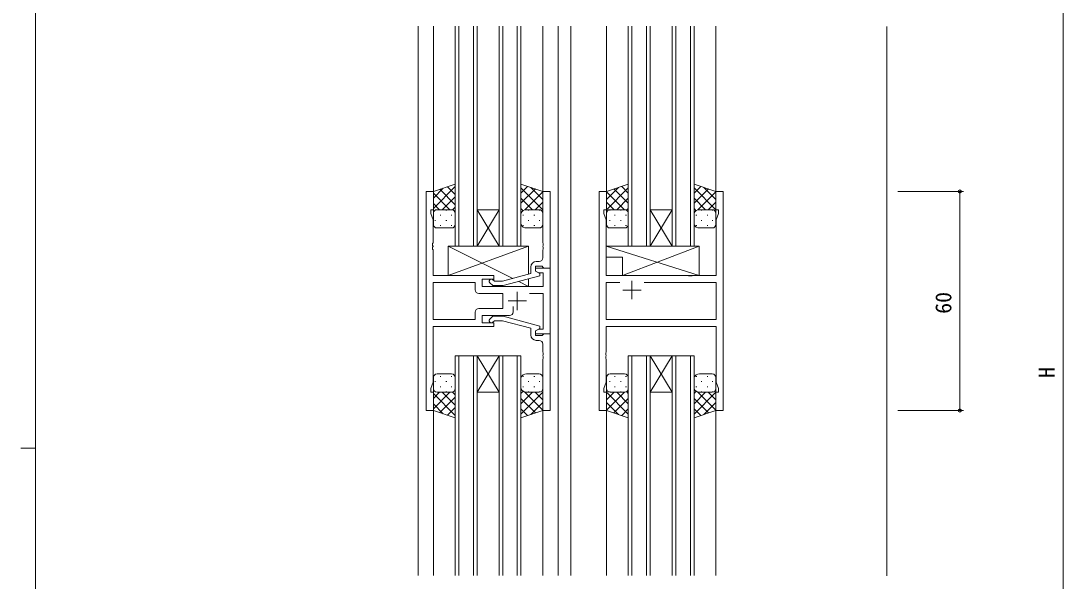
# Model space of a CAD drawing. Units: millimetres, scale not verified. Extents: x -567 to 567, y -403 to 403.
# Drawn here: x -566.7 to -281.2, y -12.4 to 141.1 of the extents above; entities that cross this region are included whole.
import ezdxf
from ezdxf.enums import TextEntityAlignment as Align

# ---------------------------------------------------------------- set-up
doc = ezdxf.new("R2010")
doc.units = ezdxf.units.MM
doc.header["$LTSCALE"] = 2
for name, color, linetype, lineweight in [('0-1_USER1', 4, 'Continuous', 9), ('0-2_YKK_ZWAK', 2, 'Continuous', 9), ('0-3_YKK_11', 7, 'Continuous', 9), ('0-4_YKK_12', 6, 'Continuous', 9), ('0-5_YKK_13', 7, 'Continuous', 9)]:
    doc.layers.add(name, color=color, linetype=linetype, lineweight=lineweight)
doc.styles.add('ＭＳ ゴシック', font='')
doc.styles.get('ＭＳ ゴシック').set_extended_font_data('MS Gothic')

msp = doc.modelspace()

# ---------------------------------------------------------------- linework, layer by layer
at = {"layer": '0-1_USER1'}
for p, q in [((-453.743, 89.715), (-447.743, 95.715)), ((-453.743, 92.544), (-451.038, 95.249)), ((-447.743, 90.696), (-451.981, 94.934)), ((-447.743, 93.524), (-449.86, 95.641)), ((-429.743, 93.924), (-427.926, 95.741)), ((-423.743, 89.315), (-429.743, 95.315)), ((-429.743, 91.096), (-425.804, 95.034)), ((-428.719, 89.292), (-423.743, 94.267)), ((-423.743, 92.144), (-427.048, 95.449)), ((-406.343, 92.144), (-403.038, 95.449)), ((-406.343, 89.315), (-400.343, 95.315)), ((-401.423, 89.347), (-406.343, 94.267)), ((-400.343, 91.096), (-404.281, 95.034)), ((-400.343, 93.924), (-402.16, 95.741)), ((-382.343, 93.924), (-380.526, 95.741)), ((-376.343, 89.315), (-382.343, 95.315)), ((-382.343, 91.096), (-378.404, 95.034)), ((-381.319, 89.292), (-376.343, 94.267)), ((-376.343, 92.144), (-379.648, 95.449)), ((-449.223, 89.347), (-453.743, 93.867)), ((-451.283, 89.347), (-447.743, 92.887)), ((-426.603, 89.347), (-429.743, 92.487)), ((-425.835, 89.347), (-423.743, 91.439)), ((-404.251, 89.347), (-406.343, 91.439)), ((-403.483, 89.347), (-400.343, 92.487)), ((-379.203, 89.347), (-382.343, 92.487)), ((-378.435, 89.347), (-376.343, 91.439)), ((-452.051, 89.347), (-453.743, 91.039)), ((-453.158, 89.257), (-453.123, 89.257)), ((-452.743, 89.347), (-448.743, 89.347)), ((-452.743, 89.347), (-448.743, 89.347)), ((-450.293, 89.257), (-450.093, 89.257)), ((-448.487, 89.314), (-447.743, 90.059)), ((-429.167, 89.083), (-429.743, 89.659)), ((-424.743, 89.347), (-428.243, 89.347)), ((-424.743, 89.347), (-428.243, 89.347)), ((-427.593, 89.257), (-427.793, 89.257)), ((-424.563, 89.257), (-424.763, 89.257)), ((-423.771, 88.583), (-423.743, 88.611)), ((-406.315, 88.583), (-406.343, 88.611)), ((-405.523, 89.257), (-405.323, 89.257)), ((-405.343, 89.347), (-401.343, 89.347)), ((-405.343, 89.347), (-401.343, 89.347)), ((-402.493, 89.257), (-402.293, 89.257)), ((-400.809, 89.193), (-400.343, 89.659)), ((-381.767, 89.083), (-382.343, 89.659)), ((-377.343, 89.347), (-380.843, 89.347)), ((-377.343, 89.347), (-380.843, 89.347)), ((-380.193, 89.257), (-380.393, 89.257)), ((-377.163, 89.257), (-377.363, 89.257)), ((-376.371, 88.583), (-376.343, 88.611)), ((-453.743, 85.347), (-453.743, 88.347)), ((-453.323, 86.427), (-453.123, 86.427)), ((-451.908, 87.842), (-451.708, 87.842)), ((-450.293, 86.427), (-450.093, 86.427)), ((-448.878, 87.842), (-448.678, 87.842)), ((-447.743, 88.347), (-447.743, 85.347)), ((-429.743, 88.347), (-429.743, 85.347)), ((-429.008, 87.842), (-429.208, 87.842)), ((-427.593, 86.427), (-427.793, 86.427)), ((-425.978, 87.842), (-426.178, 87.842)), ((-424.563, 86.427), (-424.763, 86.427)), ((-423.743, 85.347), (-423.743, 88.347)), ((-406.343, 85.347), (-406.343, 88.347)), ((-405.523, 86.427), (-405.323, 86.427)), ((-404.108, 87.842), (-403.908, 87.842)), ((-402.493, 86.427), (-402.293, 86.427)), ((-401.078, 87.842), (-400.878, 87.842)), ((-400.343, 88.347), (-400.343, 85.347)), ((-382.343, 88.347), (-382.343, 85.347)), ((-381.608, 87.842), (-381.808, 87.842)), ((-380.193, 86.427), (-380.393, 86.427)), ((-378.578, 87.842), (-378.778, 87.842)), ((-377.163, 86.427), (-377.363, 86.427)), ((-376.343, 85.347), (-376.343, 88.347)), ((-448.743, 84.347), (-452.743, 84.347)), ((-451.908, 85.012), (-451.708, 85.012)), ((-448.878, 85.012), (-448.678, 85.012)), ((-429.008, 85.012), (-429.208, 85.012)), ((-428.243, 84.347), (-424.743, 84.347)), ((-425.978, 85.012), (-426.178, 85.012)), ((-401.343, 84.347), (-405.343, 84.347)), ((-404.108, 85.012), (-403.908, 85.012)), ((-401.078, 85.012), (-400.878, 85.012)), ((-381.608, 85.012), (-381.808, 85.012)), ((-380.843, 84.347), (-377.343, 84.347)), ((-378.578, 85.012), (-378.778, 85.012)), ((-449.643, 71.347), (-427.643, 79.347)), ((-431.965, 70.508), (-449.643, 79.347)), ((-380.917, 79.347), (-406.413, 79.347)), ((-406.413, 79.347), (-406.413, 76.347)), ((-380.917, 71.347), (-406.413, 79.347)), ((-401.917, 71.347), (-380.917, 79.347)), ((-380.917, 79.347), (-380.917, 71.347)), ((-401.917, 76.347), (-406.413, 76.347)), ((-401.917, 76.347), (-401.917, 71.347)), ((-427.643, 68.347), (-430.347, 69.699)), ((-380.917, 71.347), (-401.917, 71.347)), ((-453.743, 43.347), (-453.743, 40.347)), ((-448.743, 44.347), (-452.743, 44.347)), ((-451.908, 43.682), (-451.708, 43.682)), ((-448.878, 43.682), (-448.678, 43.682)), ((-447.743, 40.347), (-447.743, 43.347)), ((-429.743, 40.347), (-429.743, 43.347)), ((-429.008, 43.682), (-429.208, 43.682)), ((-428.243, 44.347), (-424.743, 44.347)), ((-425.978, 43.682), (-426.178, 43.682)), ((-423.743, 43.347), (-423.743, 40.347)), ((-406.343, 43.347), (-406.343, 40.347)), ((-401.343, 44.347), (-405.343, 44.347)), ((-404.108, 43.682), (-403.908, 43.682)), ((-401.078, 43.682), (-400.878, 43.682)), ((-400.343, 40.347), (-400.343, 43.347)), ((-382.343, 40.347), (-382.343, 43.347)), ((-381.608, 43.682), (-381.808, 43.682)), ((-380.843, 44.347), (-377.343, 44.347)), ((-378.578, 43.682), (-378.778, 43.682)), ((-376.343, 43.347), (-376.343, 40.347)), ((-453.323, 42.267), (-453.123, 42.267)), ((-451.908, 40.852), (-451.708, 40.852)), ((-450.293, 42.267), (-450.093, 42.267)), ((-448.878, 40.852), (-448.678, 40.852)), ((-429.008, 40.852), (-429.208, 40.852)), ((-427.593, 42.267), (-427.793, 42.267)), ((-425.978, 40.852), (-426.178, 40.852)), ((-424.563, 42.267), (-424.763, 42.267)), ((-423.771, 40.112), (-423.743, 40.084)), ((-406.315, 40.112), (-406.343, 40.084)), ((-405.523, 42.267), (-405.323, 42.267)), ((-404.108, 40.852), (-403.908, 40.852)), ((-402.493, 42.267), (-402.293, 42.267)), ((-401.078, 40.852), (-400.878, 40.852)), ((-381.608, 40.852), (-381.808, 40.852)), ((-380.193, 42.267), (-380.393, 42.267)), ((-378.578, 40.852), (-378.778, 40.852)), ((-377.163, 42.267), (-377.363, 42.267)), ((-376.371, 40.112), (-376.343, 40.084)), ((-449.223, 39.347), (-453.743, 34.827)), ((-452.051, 39.347), (-453.743, 37.656)), ((-453.743, 38.979), (-447.743, 32.979)), ((-453.158, 39.437), (-453.123, 39.437)), ((-452.743, 39.347), (-448.743, 39.347)), ((-452.743, 39.347), (-448.743, 39.347)), ((-447.743, 37.999), (-451.981, 33.76)), ((-451.283, 39.347), (-447.743, 35.807)), ((-450.293, 39.437), (-450.093, 39.437)), ((-448.487, 39.38), (-447.743, 38.636)), ((-429.167, 39.612), (-429.743, 39.036)), ((-423.743, 39.379), (-429.743, 33.379)), ((-426.603, 39.347), (-429.743, 36.207)), ((-429.743, 37.599), (-425.804, 33.66)), ((-428.719, 39.403), (-423.743, 34.427)), ((-424.743, 39.347), (-428.243, 39.347)), ((-424.743, 39.347), (-428.243, 39.347)), ((-427.593, 39.437), (-427.793, 39.437)), ((-425.835, 39.347), (-423.743, 37.256)), ((-424.563, 39.437), (-424.763, 39.437)), ((-406.343, 39.379), (-400.343, 33.379)), ((-401.423, 39.347), (-406.343, 34.427)), ((-404.251, 39.347), (-406.343, 37.256)), ((-405.523, 39.437), (-405.323, 39.437)), ((-405.343, 39.347), (-401.343, 39.347)), ((-405.343, 39.347), (-401.343, 39.347)), ((-400.343, 37.599), (-404.281, 33.66)), ((-403.483, 39.347), (-400.343, 36.207)), ((-402.493, 39.437), (-402.293, 39.437)), ((-400.809, 39.502), (-400.343, 39.036)), ((-381.767, 39.612), (-382.343, 39.036)), ((-376.343, 39.379), (-382.343, 33.379)), ((-379.203, 39.347), (-382.343, 36.207)), ((-382.343, 37.599), (-378.404, 33.66)), ((-381.319, 39.403), (-376.343, 34.427)), ((-377.343, 39.347), (-380.843, 39.347)), ((-377.343, 39.347), (-380.843, 39.347)), ((-380.193, 39.437), (-380.393, 39.437)), ((-378.435, 39.347), (-376.343, 37.256)), ((-377.163, 39.437), (-377.363, 39.437)), ((-453.743, 36.151), (-451.038, 33.446)), ((-447.743, 35.17), (-449.86, 33.053)), ((-429.743, 34.77), (-427.926, 32.953)), ((-423.743, 36.551), (-427.048, 33.246)), ((-406.343, 36.551), (-403.038, 33.246)), ((-400.343, 34.77), (-402.16, 32.953)), ((-382.343, 34.77), (-380.526, 32.953)), ((-376.343, 36.551), (-379.648, 33.246))]:
    msp.add_line(p, q, dxfattribs=at)
for points in [[(-447.743, 88.347), (-447.743, 96.347), (-453.743, 94.347), (-453.743, 88.347)], [(-429.743, 88.347), (-429.743, 96.347), (-423.743, 94.347), (-423.743, 88.347)], [(-400.343, 88.347), (-400.343, 96.347), (-406.343, 94.347), (-406.343, 88.347)], [(-382.343, 88.347), (-382.343, 96.347), (-376.343, 94.347), (-376.343, 88.347)], [(-449.643, 71.347), (-449.643, 79.347), (-427.643, 79.347), (-427.643, 71.666)], [(-437.143, 69.896), (-437.143, 71.347), (-449.643, 71.347)], [(-427.643, 70.424), (-427.643, 68.347), (-437.143, 68.347), (-437.143, 68.547)], [(-447.743, 40.347), (-447.743, 32.347), (-453.743, 34.347), (-453.743, 40.347)], [(-429.743, 40.347), (-429.743, 32.347), (-423.743, 34.347), (-423.743, 40.347)], [(-400.343, 40.347), (-400.343, 32.347), (-406.343, 34.347), (-406.343, 40.347)], [(-382.343, 40.347), (-382.343, 32.347), (-376.343, 34.347), (-376.343, 40.347)]]:
    msp.add_lwpolyline(points, dxfattribs=at)
for centre, radius, start, end in [((-452.743, 88.347), 1, 89.9999, 179.9999), ((-452.743, 88.347), 1, 89.9999, 179.9999), ((-448.743, 88.347), 1, 359.9999, 89.9999), ((-448.743, 88.347), 1, 359.9999, 89.9999), ((-428.305, 87.815), 1.534, 87.68844, 159.69146), ((-428.305, 87.815), 1.534, 87.68844, 159.69146), ((-424.743, 88.347), 1, 0.0001, 90.0001), ((-424.743, 88.347), 1, 0.0001, 90.0001), ((-405.343, 88.347), 1, 89.9999, 179.9999), ((-405.343, 88.347), 1, 89.9999, 179.9999), ((-401.343, 88.347), 1, 359.9999, 89.9999), ((-401.343, 88.347), 1, 359.9999, 89.9999), ((-380.905, 87.815), 1.534, 87.68844, 159.69146), ((-380.905, 87.815), 1.534, 87.68844, 159.69146), ((-377.343, 88.347), 1, 0.0001, 90.0001), ((-377.343, 88.347), 1, 0.0001, 90.0001), ((-452.743, 85.347), 1, 179.9999, 269.9999), ((-448.743, 85.347), 1, 269.9999, 359.9999), ((-428.305, 85.879), 1.534, 200.30871, 272.3117), ((-424.743, 85.347), 1, 270.0001, 0.0001), ((-405.343, 85.347), 1, 179.9999, 269.9999), ((-401.343, 85.347), 1, 269.9999, 359.9999), ((-380.905, 85.879), 1.534, 200.30871, 272.3117), ((-377.343, 85.347), 1, 270.0001, 0.0001), ((-452.743, 43.347), 1, 90.0001, 180.0001), ((-448.743, 43.347), 1, 0.0001, 90.0001), ((-428.305, 42.815), 1.534, 87.6883, 159.69129), ((-424.743, 43.347), 1, 359.9999, 89.9999), ((-405.343, 43.347), 1, 90.0001, 180.0001), ((-401.343, 43.347), 1, 0.0001, 90.0001), ((-380.905, 42.815), 1.534, 87.6883, 159.69129), ((-377.343, 43.347), 1, 359.9999, 89.9999), ((-452.743, 40.347), 1, 180.0001, 270.0001), ((-452.743, 40.347), 1, 180.0001, 270.0001), ((-448.743, 40.347), 1, 270.0001, 0.0001), ((-448.743, 40.347), 1, 270.0001, 0.0001), ((-428.305, 40.879), 1.534, 200.30854, 272.31156), ((-428.305, 40.879), 1.534, 200.30854, 272.31156), ((-424.743, 40.347), 1, 269.9999, 359.9999), ((-424.743, 40.347), 1, 269.9999, 359.9999), ((-405.343, 40.347), 1, 180.0001, 270.0001), ((-405.343, 40.347), 1, 180.0001, 270.0001), ((-401.343, 40.347), 1, 270.0001, 0.0001), ((-401.343, 40.347), 1, 270.0001, 0.0001), ((-380.905, 40.879), 1.534, 200.30854, 272.31156), ((-380.905, 40.879), 1.534, 200.30854, 272.31156), ((-377.343, 40.347), 1, 269.9999, 359.9999), ((-377.343, 40.347), 1, 269.9999, 359.9999)]:
    msp.add_arc(centre, radius, start, end, dxfattribs=at)
at = {"layer": '0-2_YKK_ZWAK'}
for p, q in [((-457.943, 139.597), (-457.943, -10.903)), ((-453.743, 139.597), (-453.743, 93.847)), ((-446.743, 79.347), (-446.743, 139.597)), ((-442.743, 139.597), (-442.743, 79.347)), ((-434.743, 79.347), (-434.743, 139.597)), ((-430.743, 139.597), (-430.743, 79.347)), ((-423.743, 139.597), (-423.743, 93.847)), ((-419.543, 139.597), (-419.543, -10.903)), ((-416.043, 139.597), (-416.043, -10.903)), ((-406.343, 139.597), (-406.343, 93.847)), ((-399.343, 79.347), (-399.343, 139.597)), ((-395.343, 139.597), (-395.343, 79.347)), ((-387.343, 79.347), (-387.343, 139.597)), ((-383.343, 139.597), (-383.343, 79.347)), ((-376.343, 139.597), (-376.343, 93.847)), ((-329.543, 139.578), (-329.543, -10.922)), ((-441.743, 89.347), (-435.743, 89.347)), ((-441.743, 79.347), (-435.743, 89.347)), ((-435.743, 79.347), (-441.743, 89.347)), ((-394.343, 89.347), (-388.343, 89.347)), ((-394.343, 79.347), (-388.343, 89.347)), ((-388.343, 79.347), (-394.343, 89.347)), ((-441.743, 79.347), (-435.743, 79.347)), ((-394.343, 79.347), (-388.343, 79.347)), ((-446.743, 49.348), (-446.743, -10.903)), ((-442.743, -10.903), (-442.743, 49.348)), ((-441.743, 49.348), (-435.743, 49.348)), ((-441.743, 49.348), (-435.743, 39.348)), ((-435.743, 49.348), (-441.743, 39.348)), ((-434.743, 49.348), (-434.743, -10.903)), ((-430.743, -10.903), (-430.743, 49.348)), ((-399.343, 49.348), (-399.343, -10.903)), ((-395.343, -10.903), (-395.343, 49.348)), ((-394.343, 49.348), (-388.343, 49.348)), ((-394.343, 49.348), (-388.343, 39.348)), ((-388.343, 49.348), (-394.343, 39.348)), ((-387.343, 49.348), (-387.343, -10.903)), ((-383.343, -10.903), (-383.343, 49.348)), ((-441.743, 39.348), (-435.743, 39.348)), ((-394.343, 39.348), (-388.343, 39.348)), ((-453.743, 34.847), (-453.743, -10.903)), ((-423.743, 34.847), (-423.743, -10.903)), ((-406.343, 34.847), (-406.343, -10.903)), ((-376.343, 34.847), (-376.343, -10.903))]:
    msp.add_line(p, q, dxfattribs=at)
for points in [[(-447.743, 139.597), (-447.743, 79.347), (-441.743, 79.347), (-441.743, 139.597)], [(-435.743, 139.597), (-435.743, 79.347), (-429.743, 79.347), (-429.743, 139.597)], [(-400.343, 139.597), (-400.343, 79.347), (-394.343, 79.347), (-394.343, 139.597)], [(-388.343, 139.597), (-388.343, 79.347), (-382.343, 79.347), (-382.343, 139.597)], [(-447.743, -10.903), (-447.743, 49.348), (-441.743, 49.348), (-441.743, -10.903)], [(-435.743, -10.903), (-435.743, 49.348), (-429.743, 49.348), (-429.743, -10.903)], [(-400.343, -10.903), (-400.343, 49.348), (-394.343, 49.348), (-394.343, -10.903)], [(-388.343, -10.903), (-388.343, 49.348), (-382.343, 49.348), (-382.343, -10.903)]]:
    msp.add_lwpolyline(points, dxfattribs=at)
at = {"layer": '0-3_YKK_11'}
for p, q in [((-376.343, 94.347), (-374.343, 94.347)), ((-424.743, 75.147), (-425.543, 75.147)), ((-442.273, 69.417), (-453.813, 69.417)), ((-442.273, 67.417), (-442.273, 69.417)), ((-399.343, 69.847), (-399.343, 64.847)), ((-395.993, 69.417), (-376.273, 69.417)), ((-430.743, 66.847), (-430.743, 61.847)), ((-396.843, 67.347), (-401.843, 67.347)), ((-433.243, 64.347), (-428.243, 64.347)), ((-431.893, 61.347), (-431.893, 62.786)), ((-424.742, 53.547), (-425.542, 53.547))]:
    msp.add_line(p, q, dxfattribs=at)
for points in [[(-427.393, 66.417), (-423.673, 66.417), (-423.673, 56.647), (-424.877, 56.647), (-425.743, 56.147), (-425.743, 55.347), (-421.743, 55.347), (-421.743, 73.347), (-425.743, 73.347), (-425.743, 72.547), (-424.877, 72.047), (-423.673, 72.047), (-423.673, 68.347), (-440.343, 68.347), (-440.343, 70.347), (-437.143, 70.347), (-437.143, 71.347), (-453.813, 71.347), (-453.813, 78.389), (-453.933, 78.572), (-453.933, 79.122), (-453.813, 79.306), (-453.813, 79.389), (-453.933, 79.572), (-453.933, 80.122), (-453.813, 80.306), (-453.813, 86.616), (-454.443, 88.347), (-454.443, 89.347), (-453.743, 89.347), (-453.743, 94.347), (-455.743, 94.347), (-455.743, 34.347), (-453.743, 34.347), (-453.743, 39.347), (-454.443, 39.347), (-454.443, 40.347), (-453.813, 42.078), (-453.813, 57.347), (-437.143, 57.347)], [(-421.743, 73.347), (-421.743, 94.347), (-423.743, 94.347), (-423.743, 80.306), (-423.623, 80.122), (-423.623, 79.572), (-423.743, 79.389), (-423.743, 79.306), (-423.623, 79.122), (-423.623, 78.572), (-423.743, 78.389), (-423.743, 76.147)], [(-374.343, 94.347), (-374.343, 34.347), (-376.343, 34.347), (-376.343, 39.347), (-375.643, 39.347), (-375.643, 40.347), (-376.273, 42.078), (-376.273, 57.347), (-406.413, 57.347), (-406.413, 50.306), (-406.533, 50.122), (-406.533, 49.572), (-406.413, 49.389), (-406.413, 49.306), (-406.533, 49.122), (-406.533, 48.572), (-406.413, 48.389), (-406.413, 42.078), (-407.043, 40.347), (-407.043, 39.347), (-406.343, 39.347), (-406.343, 34.347), (-408.343, 34.347), (-408.343, 94.347), (-406.343, 94.347), (-406.343, 89.347), (-407.043, 89.347), (-407.043, 88.347), (-406.413, 86.616), (-406.413, 71.347), (-384.014, 71.347), (-383.822, 71.204), (-382.864, 71.204), (-382.672, 71.347), (-376.273, 71.347), (-376.273, 86.616), (-375.643, 88.347), (-375.643, 89.347), (-376.343, 89.347), (-376.343, 94.347)], [(-438.267, 69.323), (-437.491, 68.547), (-434.646, 68.547), (-424.543, 71.254), (-424.543, 71.854), (-425.743, 72.547), (-425.743, 73.847), (-423.943, 73.847), (-423.743, 73.647), (-423.443, 73.347), (-421.743, 73.347)], [(-427.043, 73.647), (-427.043, 71.827), (-434.804, 69.747), (-436.994, 69.747), (-437.419, 70.172)], [(-442.273, 69.417), (-453.813, 69.417), (-453.813, 59.277), (-442.273, 59.277), (-442.273, 61.277)], [(-395.993, 69.417), (-376.273, 69.417), (-376.273, 59.277), (-406.413, 59.277), (-406.413, 69.417), (-402.693, 69.417)], [(-441.273, 62.277), (-434.743, 62.277), (-434.743, 66.417), (-441.273, 66.417)], [(-437.143, 57.347), (-437.143, 58.347), (-440.343, 58.347), (-440.343, 60.347), (-432.893, 60.347)], [(-438.267, 59.372), (-437.491, 60.147), (-434.646, 60.147), (-424.542, 57.44), (-424.542, 56.84), (-425.742, 56.147), (-425.742, 54.847), (-423.942, 54.847), (-423.742, 55.047), (-423.442, 55.347), (-421.742, 55.347)], [(-427.042, 55.047), (-427.042, 56.868), (-434.804, 58.947), (-436.994, 58.947), (-437.418, 58.523)], [(-421.742, 55.347), (-421.742, 34.347), (-423.742, 34.347), (-423.742, 48.389), (-423.622, 48.572), (-423.622, 49.122), (-423.742, 49.306), (-423.742, 49.389), (-423.622, 49.572), (-423.622, 50.122), (-423.742, 50.306), (-423.742, 52.547)]]:
    msp.add_lwpolyline(points, dxfattribs=at)
for centre, radius, start, end in [((-425.543, 73.647), 1.5, 90.00001, 179.99999), ((-424.743, 76.147), 1, 270.00001, 359.99999), ((-437.843, 69.747), 0.6, 44.99999, 225.00001), ((-441.273, 67.417), 1, 180.00001, 269.99999), ((-441.273, 61.277), 1, 90.00001, 179.99999), ((-432.893, 61.347), 1, 270.00001, 359.99999), ((-437.842, 58.947), 0.6, 134.99999, 315.00001), ((-425.542, 55.047), 1.5, 180.00001, 269.99999), ((-424.742, 52.547), 1, 0.00001, 89.99999)]:
    msp.add_arc(centre, radius, start, end, dxfattribs=at)
at = {"layer": '0-4_YKK_12'}
for p, q in [((-281.243, 237.847), (-281.243, -148.153)), ((-326.543, 94.347), (-308.543, 94.347)), ((-309.543, 94.347), (-309.543, 34.347)), ((-326.543, 34.347), (-308.543, 34.347))]:
    msp.add_line(p, q, dxfattribs=at)
for centre in [(-309.543, 94.347), (-309.543, 34.347)]:
    msp.add_circle(centre, 0.425, dxfattribs=at)
at = {"layer": '0-5_YKK_13'}
for p, q in [((-562.726, -351), (-562.726, 399)), ((-566.726, 24), (-562.726, 24))]:
    msp.add_line(p, q, dxfattribs=at)

# ---------------------------------------------------------------- texts
at = {"layer": '0-4_YKK_12', "style": 'ＭＳ ゴシック'}
for s, p in [('60', (-310.543, 60.827)), ('H', (-282.243, 43.247))]:
    msp.add_text(s, height=4.399, rotation=90, dxfattribs=at).set_placement(p, align=Align.BOTTOM_LEFT)

doc.saveas('drawing.dxf')
